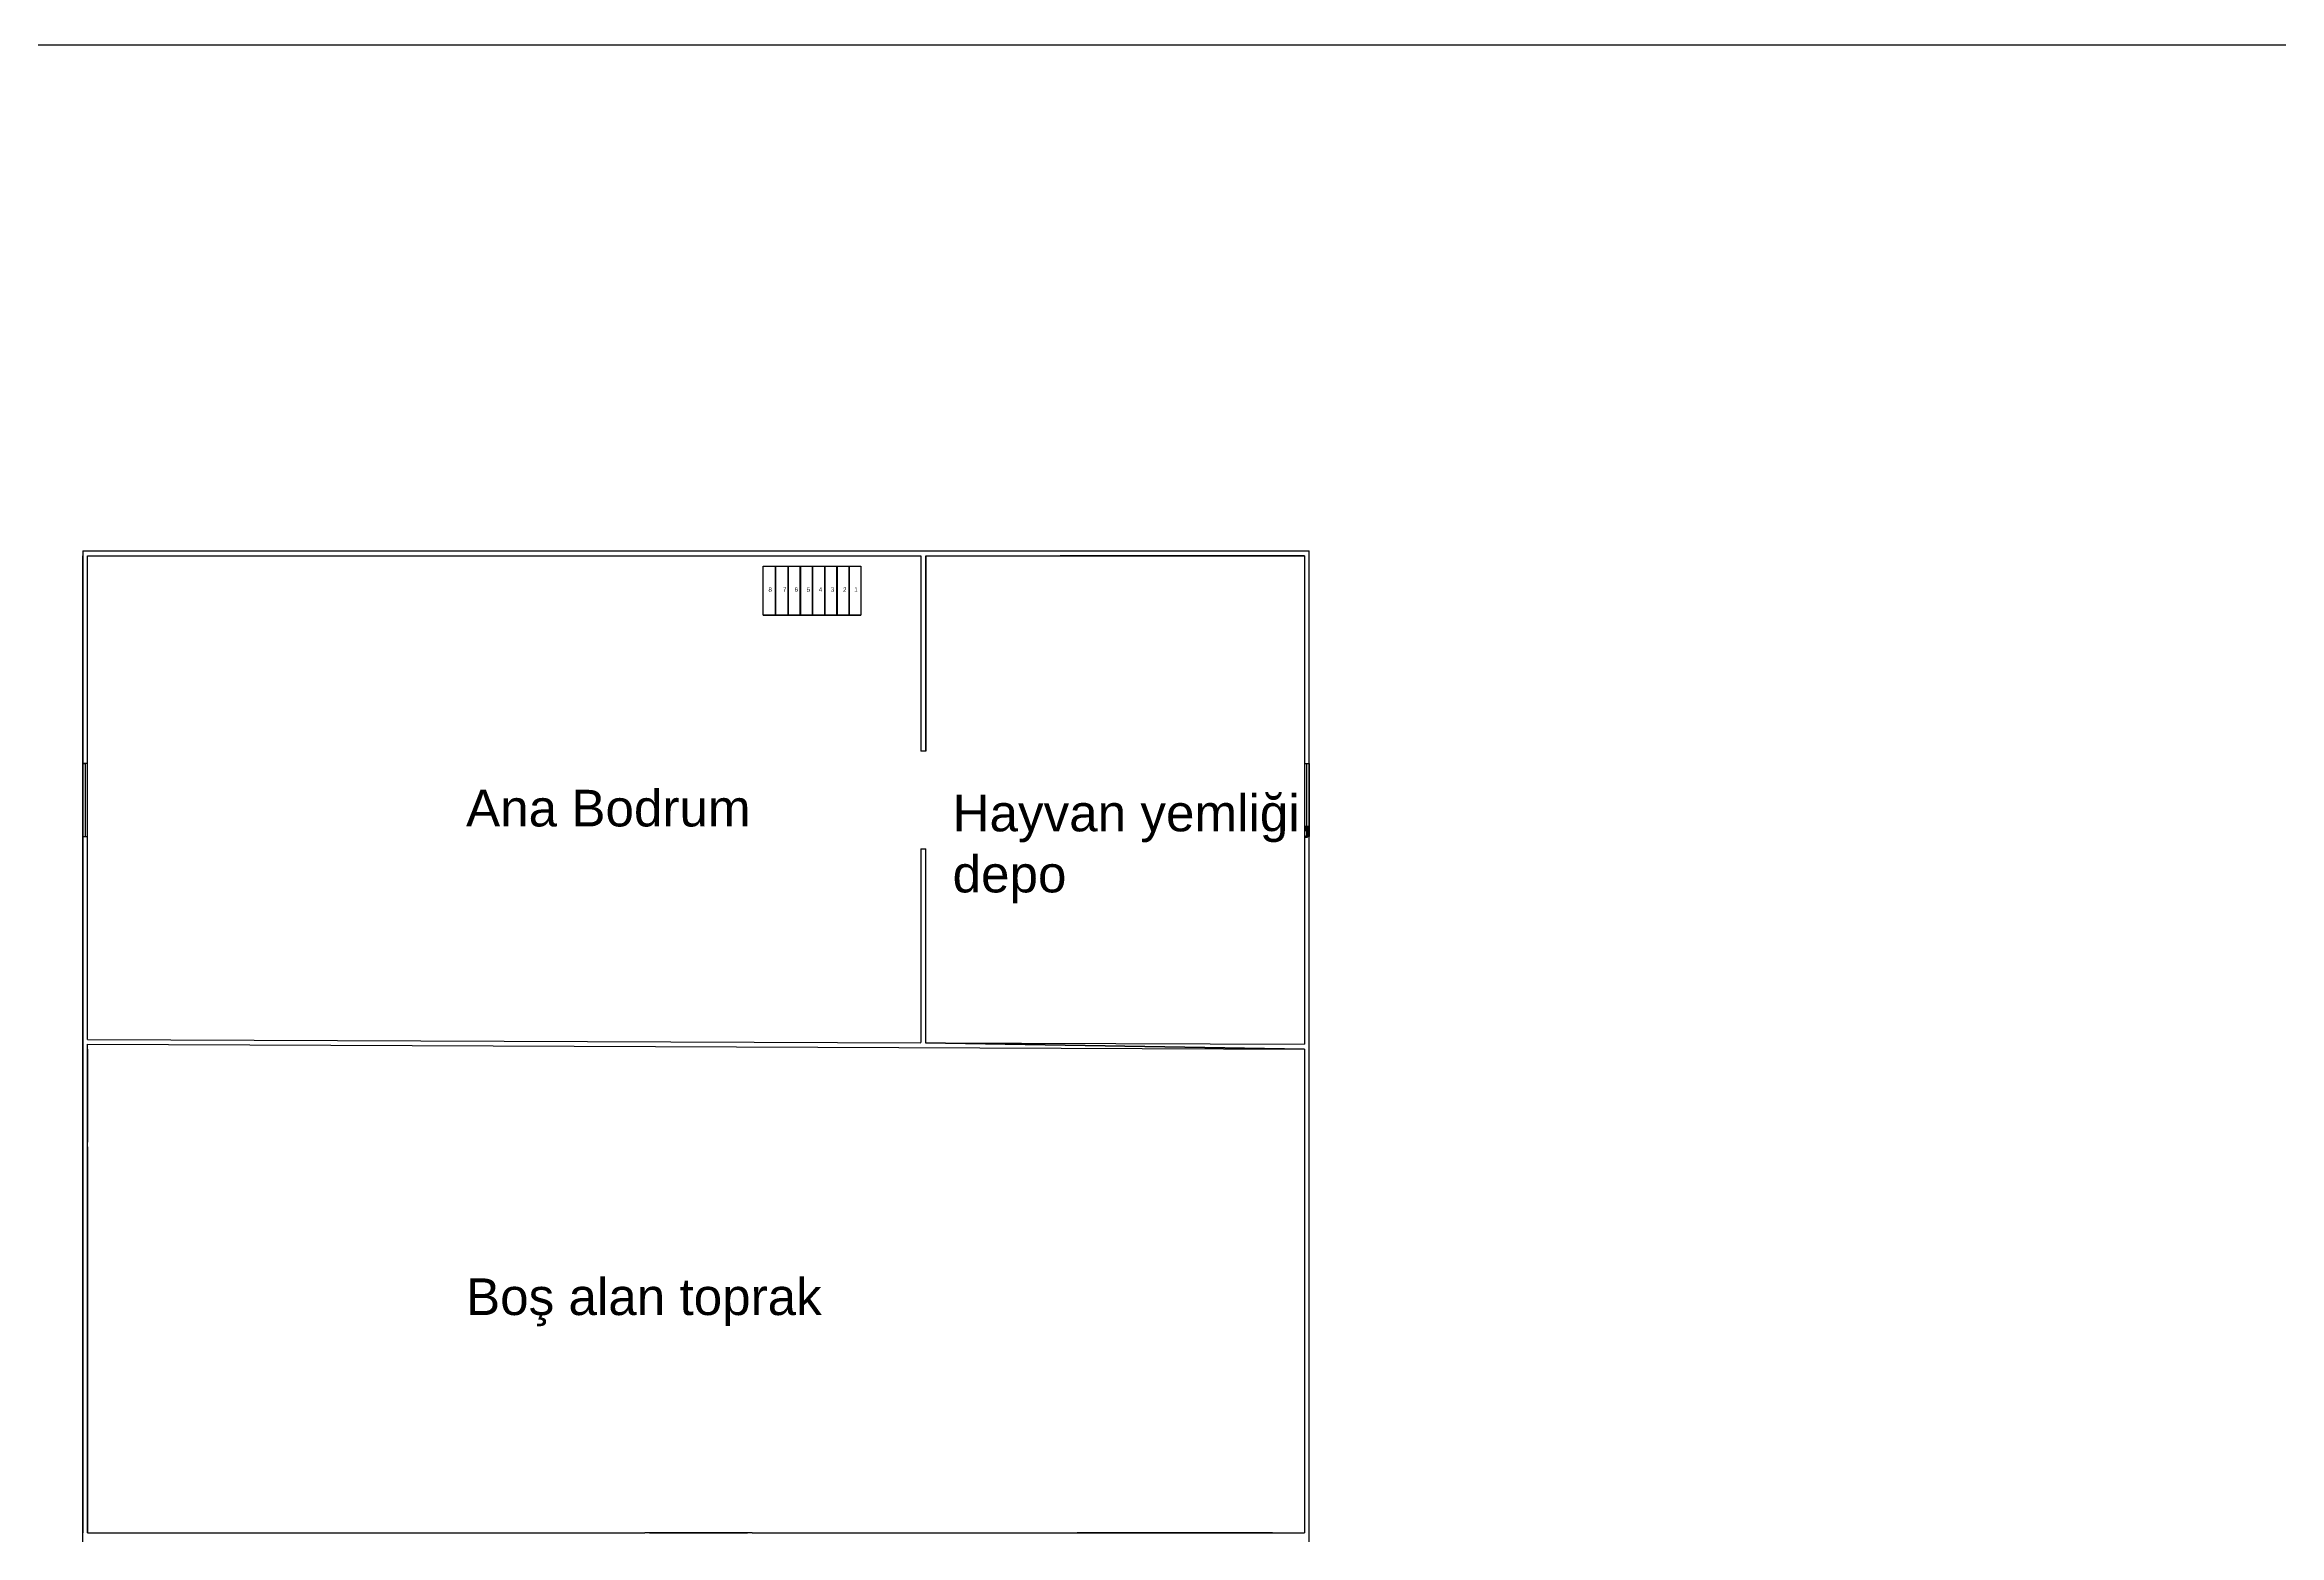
# Model space of a CAD drawing. Header units: millimetres. Extents: x 27207 to 63174, y 4783 to 28482.
# Drawn here: x 38792 to 43365, y 8221 to 11272 of the extents above; entities that cross this region are included whole.
import ezdxf

# ---------------------------------------------------------------- set-up
doc = ezdxf.new("R2010")
doc.units = ezdxf.units.MM
doc.header["$LTSCALE"] = 20
doc.layers.add('İsimler', color=2, linetype='Continuous')
doc.styles.add('Arial_3', font='Arial Unicode MS.ttf', dxfattribs={"height": 3})

msp = doc.modelspace()

# ---------------------------------------------------------------- linework, layer by layer
for p, q in [((38870, 10235.885), (41380, 10235.885)), ((38870, 10235.885), (38870, 9225.885)), ((38870, 6225.885), (38870, 10225.885)), ((38880, 10225.885), (38888, 10225.885)), ((38880.04, 9235.885), (38880, 10225.885)), ((38888, 10225.885), (40585, 10225.885)), ((40262.323, 10104.362), (40262.323, 10204.362)), ((40262.323, 10204.362), (40462.323, 10204.362)), ((40287.323, 10104.362), (40287.323, 10204.362)), ((40288.323, 10104.362), (40288.323, 10204.362)), ((40293.847, 10204.362), (40332.336, 10204.362)), ((40313.323, 10104.362), (40313.323, 10204.362)), ((40314.323, 10104.362), (40314.323, 10204.362)), ((40338.323, 10104.362), (40338.323, 10204.362)), ((40339.323, 10104.362), (40339.323, 10204.362)), ((40363.323, 10104.362), (40363.323, 10204.362)), ((40364.323, 10104.362), (40364.323, 10204.362)), ((40384.718, 10204.362), (40440.045, 10204.362)), ((40388.323, 10104.362), (40388.323, 10204.362)), ((40389.323, 10104.362), (40389.323, 10204.362)), ((40413.323, 10104.362), (40413.323, 10204.362)), ((40414.323, 10104.362), (40414.323, 10204.362)), ((40438.323, 10104.362), (40438.323, 10204.362)), ((40439.323, 10104.362), (40439.323, 10204.362)), ((40462.323, 10204.362), (40462.323, 10104.362)), ((40585, 10225.885), (40585, 9825.885)), ((40594.941, 9825.885), (40595, 10225.885)), ((40595, 10225.885), (40870, 10225.885)), ((40595, 10225.885), (40870, 10225.885)), ((40595, 10225.885), (40595, 9825.885)), ((40870, 10225.885), (41370, 10225.885)), ((41370, 10225.885), (40870, 10225.885)), ((41370, 10225.885), (41370, 9225.885)), ((41370, 10225.885), (41370, 9800.885)), ((41380, 7965.885), (41380, 10235.885)), ((40462.323, 10173.575), (40462.323, 10128.475)), ((40462.323, 10104.362), (40262.323, 10104.362)), ((40462.323, 10103.362), (40262.323, 10103.362)), ((38870, 9650.885), (38870, 9800.885)), ((38880, 9800.885), (38870, 9800.885)), ((38870, 9800.885), (38875, 9800.885)), ((38875, 9800.885), (38875, 9650.885)), ((38880, 9650.885), (38880, 9800.885)), ((40595, 9825.885), (40585, 9825.885)), ((41370, 9800.885), (41380, 9800.885)), ((41375, 9650.885), (41375, 9800.885)), ((41380, 9800.885), (41380, 9650.885)), ((38870, 9650.885), (38880, 9650.885)), ((41380, 9650.885), (41370, 9650.885)), ((41370, 9650.885), (41375, 9650.885)), ((40585, 9625.885), (40595, 9625.885)), ((40585, 9625.885), (40585, 9229.206)), ((40594.919, 9625.885), (40594.919, 9229.038)), ((38870, 9225.885), (38870, 8225.885)), ((38880, 9215.885), (38880, 9225.885)), ((38880, 9225.885), (41370, 9215.885)), ((38880, 9025.885), (38880, 9215.885)), ((38880, 9215.885), (38880, 9025.885)), ((38880.04, 9235.885), (40584.919, 9229.038)), ((38880.04, 9235.885), (38880.04, 9235.885)), ((41370, 9215.885), (40594.919, 9229.038)), ((40594.919, 9229.038), (41370, 9215.885)), ((40598.019, 9228.985), (41370.04, 9225.885)), ((41370, 9215.885), (41370, 9015.885)), ((38880, 9015.885), (38880, 9030)), ((38880, 8225.885), (38880, 9015.885)), ((38880, 9015.885), (38880, 8225.885)), ((41370, 9015.885), (41370, 8225.885)), ((38880, 8225.885), (40020, 8225.885)), ((38955, 8225.885), (39355, 8225.885)), ((40230, 8225.885), (40020, 8225.885)), ((40030, 8225.885), (40230, 8225.885)), ((40240, 8225.885), (40230, 8225.885)), ((40240, 8225.885), (41370, 8225.885)), ((41305, 8225.885), (40905, 8225.885))]:
    msp.add_line(p, q)
at = {"ltscale": 75}
msp.add_lwpolyline([(31075.758, 11271.77), (60086.905, 11271.77), (60086.905, 4783.21), (31075.758, 4783.21)], close=True, dxfattribs=at)

# ---------------------------------------------------------------- texts
at = {"char_height": 9, "attachment_point": 1, "style": 'Arial_3'}
for s, insert in [('8', (40273.242, 10161.09)), ('7', (40302.721, 10161.09)), ('6', (40326.602, 10161.09)), ('5', (40351.604, 10161.09)), ('4', (40376.232, 10161.09)), ('3', (40400.859, 10161.09)), ('2', (40425.861, 10161.09)), ('1', (40448.996, 10161.09))]:
    msp.add_mtext_dynamic_manual_height_columns(s, width=25, gutter_width=15, heights=[0], dxfattribs=dict(at, insert=insert))
at = {"layer": 'İsimler', "char_height": 75, "attachment_point": 1, "style": 'Arial_3'}
for s, width, heights, insert in [('{\\fArial Unicode MS|b0|i0|c134|p34;Ana }Bodrum', 642.84172, [308.61], (39654.321, 9746.739)), ('Hayvan yemliği, depo', 764.94903, [308.61], (40650, 9736.739)), ('Boş alan toprak', 864.0868, [261.137], (39654.321, 8746.739))]:
    msp.add_mtext_dynamic_manual_height_columns(s, width=width, gutter_width=15, heights=heights, dxfattribs=dict(at, insert=insert))

doc.saveas('drawing.dxf')
